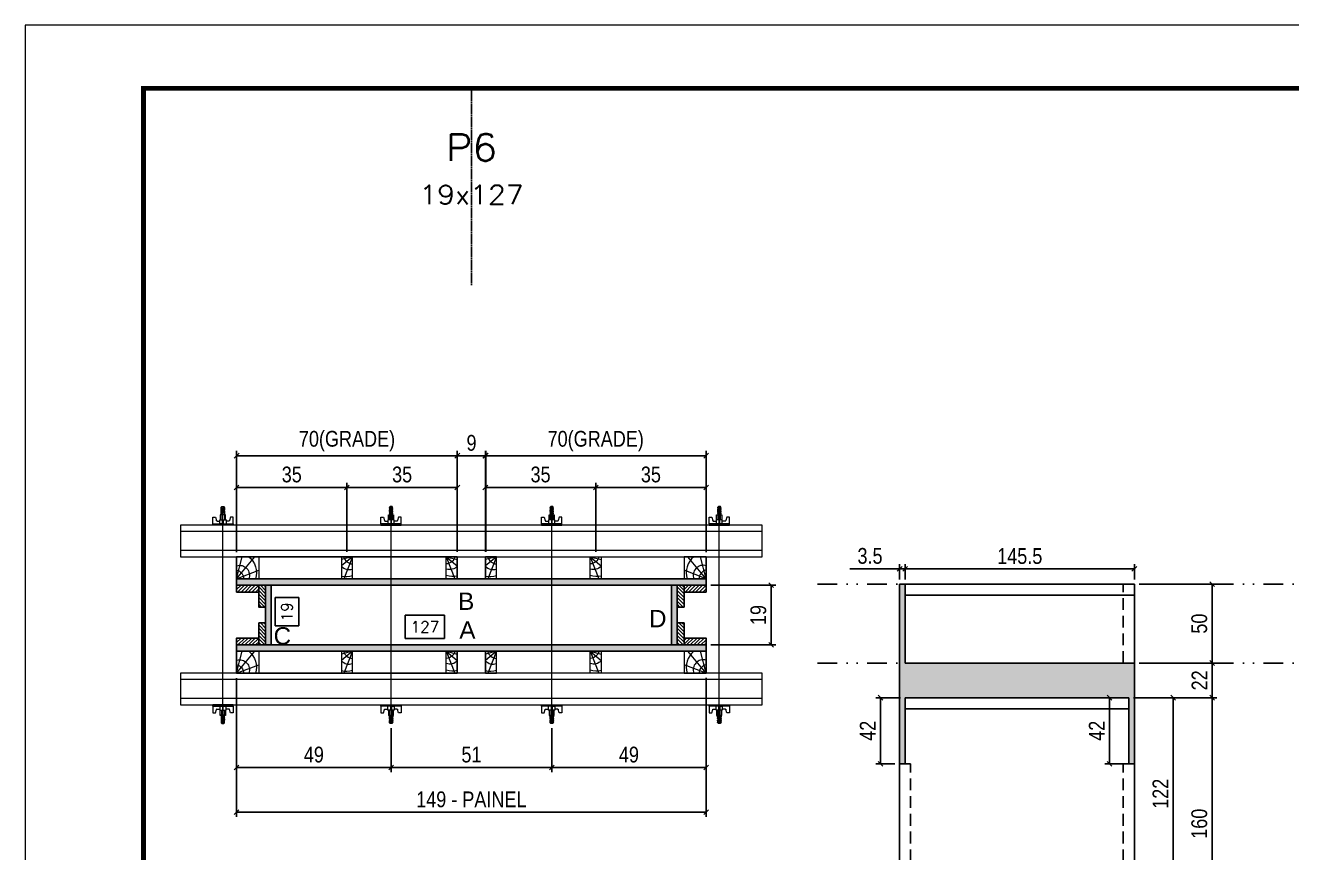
# Model space of a CAD drawing. Extents: x 14400 to 27878, y -21631 to 6985.
# Drawn here: x 17597 to 18401, y 4163 to 4688 of the extents above; entities that cross this region are included whole.
import ezdxf
from ezdxf.enums import TextEntityAlignment as Align

# ---------------------------------------------------------------- set-up
doc = ezdxf.new("R2010")
doc.units = 0
for name, pattern in [('DASHED', [0.75, 0.5, -0.25]), ('DIVIDE2', [0.625, 0.25, -0.125, 0, -0.125, 0, -0.125]), ('HIDDEN', [0.375, 0.25, -0.125])]:
    doc.linetypes.add(name, pattern=pattern)
for name, color, linetype in [('CHAPA', 1, 'Continuous'), ('COTA', 241, 'Continuous'), ('MEIO_PONT', 93, 'Continuous'), ('Nível', 160, 'Continuous'), ('Painéis', 200, 'Continuous'), ('SARR_2.2x7', 40, 'Continuous'), ('SARRAFO', 251, 'Continuous'), ('Sarrafo de Pressão', 42, 'HIDDEN'), ('Texto de Titulo', 7, 'Continuous'), ('Texto Qtd Sarr', 242, 'Continuous'), ('TEXTO_GERAL', 7, 'Continuous')]:
    doc.layers.add(name, color=color, linetype=linetype)
for name, color, linetype, lineweight in [('Folhas', 255, 'Continuous', 9), ('Hachura', 251, 'Continuous', 9), ('Madeira', 126, 'Continuous', 18), ('Perfil Metálico', 224, 'Continuous', 18), ('SARRAFO DE PRESSAO', 251, 'DASHED', 9), ('Texto Seção', 7, 'Continuous', 15)]:
    doc.layers.add(name, color=color, linetype=linetype, lineweight=lineweight)
doc.styles.add('ARIAL', font='arial.ttf')
doc.styles.add('COTA TECNICA', font='techl___.ttf', dxfattribs={"height": 10})
doc.styles.add('COTA TECNICA 2X', font='techl___.ttf', dxfattribs={"height": 10})
doc.styles.add('ROMANS', font='romans.shx')
doc.dimstyles.new('PAINEL', dxfattribs={"dimtxt": 10, "dimasz": 3, "dimexe": 3, "dimexo": 3, "dimgap": 3, "dimtad": 1, "dimdec": 1, "dimzin": 12, "dimdsep": 46, "dimtxsty": 'COTA TECNICA', "dimblk1": 'OBLIQUE', "dimblk2": 'OBLIQUE', "dimsah": 1, "dimcen": 0.9, "dimclrd": 4, "dimclre": 4, "dimclrt": 240, "dimadec": 1, "dimazin": 3, "dimtfac": 1, "dimtdec": 1, "dimtmove": 0, "dimatfit": 3, "dimfxl": 1, "dimtolj": 1, "dimtzin": 12, "dimarcsym": 0})
doc.dimstyles.new('SECAO PILAR', dxfattribs={"dimtxt": 10, "dimasz": 3, "dimexe": 3, "dimexo": 3, "dimgap": 3, "dimtad": 1, "dimdec": 1, "dimlfac": 0.5, "dimzin": 12, "dimdsep": 46, "dimtxsty": 'COTA TECNICA 2X', "dimblk1": 'OBLIQUE', "dimblk2": 'OBLIQUE', "dimsah": 1, "dimcen": 0.9, "dimclrd": 256, "dimclre": 256, "dimclrt": 256, "dimadec": 1, "dimazin": 3, "dimtfac": 1, "dimtdec": 1, "dimtmove": 0, "dimatfit": 3, "dimfxl": 1, "dimtolj": 1, "dimtzin": 12, "dimarcsym": 0})
doc.dimstyles.new('SECÇÃO 2', dxfattribs={"dimtxt": 7, "dimasz": 6, "dimexe": 0.18, "dimexo": 2, "dimgap": -4, "dimtad": 3, "dimdec": 1, "dimlfac": 0.5, "dimzin": 12, "dimdsep": 46, "dimtxsty": 'ROMANS', "dimblk": 'ARCHTICK', "dimcen": 0.09, "dimse1": 1, "dimse2": 1, "dimsd1": 1, "dimsd2": 1, "dimclrd": 180, "dimclre": 5, "dimclrt": 1, "dimadec": 0, "dimazin": 3, "dimtfac": 1, "dimtdec": 1, "dimtofl": 0, "dimtmove": 0, "dimatfit": 3, "dimldrblk": 'ARCHTICK', "dimfxl": 1, "dimtolj": 1, "dimtzin": 0, "dimarcsym": 0})
pattern_1 = [(225, (8607.1627, -18597.0831), (1.12253202, -1.12253202), [])]

# ---------------------------------------------------------------- blocks, each defined once
blk = doc.blocks.new('9999999999')
at = {"layer": 'Folhas'}
blk.add_lwpolyline([(98138.98, 34190.21), (99623.98, 34190.21), (99623.98, 35240.21), (98138.98, 35240.21)], close=True, dxfattribs=at)
at = {"layer": 'Folhas', "color": 30, "const_width": 3}
blk.add_lwpolyline([(98213.98, 34230.21), (99583.98, 34230.21), (99583.98, 35200.21), (98213.98, 35200.21)], close=True, dxfattribs=at)
blk = doc.blocks.new('*D1011')
at = {"layer": 'COTA', "color": 180, "lineweight": -2, "transparency": 16777216}
for p, q in [((17770.53, 4324.4), (17755.53, 4324.4)), ((17755.53, 4324.4), (17755.53, 4306.4)), ((17770.53, 4306.4), (17770.53, 4324.4)), ((17755.53, 4306.4), (17770.53, 4306.4))]:
    blk.add_line(p, q, dxfattribs=at)
at = {"layer": 'Defpoints', "color": 0, "transparency": 16777216}
for p in [(17770.43, 4332.33), (17770.43, 4294.33), (17774.53, 4294.33)]:
    blk.add_point(p, dxfattribs=at)
at = {"layer": 'COTA', "color": 1, "transparency": 16777216, "insert": (17763.03, 4315.4), "char_height": 7, "attachment_point": 5, "rotation": 90, "style": 'ROMANS'}
blk.add_mtext('\\A1;19', dxfattribs=at)
blk = doc.blocks.new('_ArchTick')
at = {"color": 0, "linetype": 'ByBlock', "const_width": 0.15}
blk.add_lwpolyline([(-0.5, -0.5), (0.5, 0.5)], dxfattribs=at)
blk = doc.blocks.new('*D1012')
at = {"layer": 'COTA', "color": 180, "lineweight": -2, "transparency": 16777216}
for p, q in [((17863.17, 4313.33), (17838.17, 4313.33)), ((17838.17, 4313.33), (17838.17, 4298.33)), ((17863.17, 4298.33), (17863.17, 4313.33)), ((17838.17, 4298.33), (17863.17, 4298.33))]:
    blk.add_line(p, q, dxfattribs=at)
at = {"layer": 'Defpoints', "color": 0, "transparency": 16777216}
for p in [(17753.11, 4294.33), (18007.11, 4294.33), (18007.11, 4294.33)]:
    blk.add_point(p, dxfattribs=at)
at = {"layer": 'COTA', "color": 1, "transparency": 16777216, "insert": (17850.67, 4305.83), "char_height": 7, "attachment_point": 5, "style": 'ROMANS'}
blk.add_mtext('\\A1;127', dxfattribs=at)
blk = doc.blocks.new('_Oblique')
at = {"color": 0, "linetype": 'ByBlock', "lineweight": -2}
blk.add_line((-0.5, -0.5), (0.5, 0.5), dxfattribs=at)
blk = doc.blocks.new('*D1013')
at = {"layer": 'COTA', "lineweight": -2, "transparency": 16777216}
for p, q in [((17731.11, 4273.33), (17731.11, 4185.16)), ((18029.11, 4273.37), (18029.11, 4185.16)), ((17731.11, 4188.16), (18029.11, 4188.16))]:
    blk.add_line(p, q, dxfattribs=at)
at = {"layer": 'Defpoints', "color": 0, "transparency": 16777216}
for p in [(17731.11, 4276.33), (18029.11, 4276.37), (18029.11, 4188.16)]:
    blk.add_point(p, dxfattribs=at)
at = {"layer": 'COTA', "lineweight": -2, "transparency": 16777216, "xscale": 3, "yscale": 3, "zscale": 3, "rotation": 180}
blk.add_blockref('_Oblique', (17731.11, 4188.16), dxfattribs=at)
at = {"layer": 'COTA', "lineweight": -2, "transparency": 16777216, "xscale": 3, "yscale": 3, "zscale": 3}
blk.add_blockref('_Oblique', (18029.11, 4188.16), dxfattribs=at)
at = {"layer": 'COTA', "transparency": 16777216, "insert": (17880.11, 4196.27), "char_height": 10, "attachment_point": 5, "style": 'COTA TECNICA 2X'}
blk.add_mtext('\\A1;149 - PAINEL', dxfattribs=at)
blk = doc.blocks.new('*D1014')
at = {"layer": 'COTA', "lineweight": -2, "transparency": 16777216}
for p, q in [((17731.11, 4273.33), (17731.11, 4213.59)), ((17829.18, 4241.55), (17829.18, 4213.59)), ((17731.11, 4216.59), (17829.18, 4216.59))]:
    blk.add_line(p, q, dxfattribs=at)
at = {"layer": 'Defpoints', "color": 0, "transparency": 16777216}
for p in [(17731.11, 4276.33), (17829.18, 4244.55), (17829.18, 4216.59)]:
    blk.add_point(p, dxfattribs=at)
at = {"layer": 'COTA', "lineweight": -2, "transparency": 16777216, "xscale": 3, "yscale": 3, "zscale": 3, "rotation": 180}
blk.add_blockref('_Oblique', (17731.11, 4216.59), dxfattribs=at)
at = {"layer": 'COTA', "lineweight": -2, "transparency": 16777216, "xscale": 3, "yscale": 3, "zscale": 3}
blk.add_blockref('_Oblique', (17829.18, 4216.59), dxfattribs=at)
at = {"layer": 'COTA', "transparency": 16777216, "insert": (17780.15, 4224.69), "char_height": 10, "attachment_point": 5, "style": 'COTA TECNICA 2X'}
blk.add_mtext('\\A1;49', dxfattribs=at)
blk = doc.blocks.new('*D1015')
at = {"layer": 'COTA', "lineweight": -2, "transparency": 16777216}
for p, q in [((18029.11, 4273.33), (18029.11, 4213.59)), ((17931.18, 4241.55), (17931.18, 4213.59)), ((17931.18, 4216.59), (18029.11, 4216.59))]:
    blk.add_line(p, q, dxfattribs=at)
at = {"layer": 'Defpoints', "color": 0, "transparency": 16777216}
for p in [(18029.11, 4276.33), (17931.18, 4244.55), (18029.11, 4216.59)]:
    blk.add_point(p, dxfattribs=at)
at = {"layer": 'COTA', "lineweight": -2, "transparency": 16777216, "xscale": 3, "yscale": 3, "zscale": 3, "rotation": 180}
blk.add_blockref('_Oblique', (17931.18, 4216.59), dxfattribs=at)
at = {"layer": 'COTA', "lineweight": -2, "transparency": 16777216, "xscale": 3, "yscale": 3, "zscale": 3}
blk.add_blockref('_Oblique', (18029.11, 4216.59), dxfattribs=at)
at = {"layer": 'COTA', "transparency": 16777216, "insert": (17980.15, 4224.69), "char_height": 10, "attachment_point": 5, "style": 'COTA TECNICA 2X'}
blk.add_mtext('\\A1;49', dxfattribs=at)
blk = doc.blocks.new('C')
at = {"layer": 'Hachura', "color": 0}
for p, q in [((0, 3.22), (0, -3.22)), ((0.45, 3.22), (0, 3.22)), ((0.46, 3.16), (0, 3.16)), ((0.46, 3.05), (0, 3.05)), ((0.46, 2.88), (0, 2.88)), ((0, 2.75), (0, -1.16)), ((0.46, 2.65), (0, 2.65)), ((0.46, 2.23), (0, 2.23)), ((0.46, 1.51), (0, 1.51)), ((0.39, 0.49), (0.17, 0.49)), ((0.45, -3.23), (0.45, 3.22)), ((0.45, 3.22), (2.58, 3.22)), ((1.74, 0.97), (0.45, 0.97)), ((1.45, 0.1), (0.45, 0.1)), ((1.35, 1.94), (1.35, 0.96)), ((2.58, 2.39), (1.47, 2.09)), ((1.74, -0.97), (1.74, 0.97)), ((1.74, 0.97), (1.74, 0.84)), ((1.74, 0.97), (1.74, 0.84)), ((1.74, 0.84), (3.35, 0.84)), ((3.35, 0.45), (1.74, 0.45)), ((2.58, 3.22), (2.58, 2.39)), ((3.32, 0.84), (3.32, -0.84)), ((3.35, 0.84), (3.35, -0.84)), ((3.68, 0.45), (3.35, 0.45)), ((3.84, -0.52), (3.35, 0.45)), ((3.35, 0.06), (3.67, -0.57)), ((3.68, 0.45), (4.16, -0.52)), ((3.72, 0.5), (4.25, -0.57)), ((4.37, -0.55), (3.83, 0.53)), ((4.15, 0.45), (3.93, 0.45)), ((4.42, -0.52), (3.93, 0.45)), ((4.15, 0.45), (4.26, 0.45)), ((4.26, 0.45), (4.74, -0.52)), ((4.3, 0.5), (4.83, -0.57)), ((4.95, -0.55), (4.41, 0.53)), ((4.51, 0.45), (4.84, 0.45)), ((5, -0.52), (4.51, 0.45)), ((4.84, 0.45), (5.32, -0.52)), ((4.88, 0.5), (5.41, -0.57)), ((5.53, -0.55), (4.99, 0.53)), ((5.58, -0.52), (5.09, 0.45)), ((5.42, 0.45), (5.09, 0.45)), ((5.58, -0.52), (5.09, 0.45)), ((5.42, 0.45), (5.74, -0.19)), ((5.46, 0.5), (5.74, -0.07)), ((5.74, 0.19), (5.57, 0.53)), ((5.74, 0.32), (5.68, 0.45)), ((5.68, 0.45), (5.74, 0.45)), ((5.74, 0.45), (5.9, 0.29)), ((5.74, 0.45), (5.74, -0.52)), ((5.9, -0.36), (5.9, 0.29)), ((0.45, 0), (0, 0)), ((0.46, -1.52), (0, -1.52)), ((0.46, -2.23), (0, -2.23)), ((0.46, -2.65), (0, -2.65)), ((0.46, -2.88), (0, -2.88)), ((0.46, -3.05), (0, -3.05)), ((0.46, -3.16), (0, -3.16)), ((0, -3.22), (2.57, -3.22)), ((0.08, -0.48), (0.29, -0.48)), ((0.29, -0.48), (0.4, -0.48)), ((0.45, 0), (0.45, -0.97)), ((0.45, -0.16), (1.45, -0.16)), ((0.45, -0.65), (0.45, -0.32)), ((0.45, -3.23), (0.45, -0.65)), ((0.45, -0.97), (1.74, -0.97)), ((1.35, -1.94), (1.35, -0.97)), ((2.58, -2.39), (1.47, -2.1)), ((3.35, -0.32), (1.74, -0.32)), ((3.35, -0.84), (1.74, -0.84)), ((2.58, -3.23), (2.58, -2.39)), ((3.35, -0.07), (3.58, -0.52)), ((3.35, -0.52), (3.58, -0.52)), ((3.84, -0.52), (4.16, -0.52)), ((4.42, -0.52), (4.74, -0.52)), ((4.63, -0.52), (4.74, -0.52)), ((5, -0.52), (5.32, -0.52)), ((5.58, -0.52), (5.74, -0.52)), ((5.74, -0.52), (5.9, -0.36)), ((5.74, -0.52), (5.74, -0.52))]:
    blk.add_line(p, q, dxfattribs=at)
for centre, radius, start, end in [((1.52, 1.94), 0.161, 104.7436, 180), ((1.44, -0.03), 0.129, 272.695, 87.305), ((3.81, 0.39), 0.143, 25.5688, 154.4312), ((4.39, 0.39), 0.143, 25.5688, 154.4312), ((4.97, 0.39), 0.143, 25.5688, 154.4312), ((5.55, 0.39), 0.143, 25.5688, 154.4312), ((0.17, -0.37), 0.174, 221.744, 317.8592), ((1.52, -1.94), 0.161, 180, 255.2564), ((3.71, -0.4), 0.174, 222.1408, 318.256), ((4.29, -0.4), 0.174, 222.1408, 318.256), ((4.87, -0.4), 0.174, 222.1408, 318.256), ((5.45, -0.4), 0.174, 222.1408, 318.256), ((5.61, -0.4), 0.174, 317.8592, 318.256)]:
    blk.add_arc(centre, radius, start, end, dxfattribs=at)
blk = doc.blocks.new('*D1016')
at = {"layer": 'COTA', "lineweight": -2, "transparency": 16777216}
for p, q in [((17829.18, 4241.55), (17829.18, 4213.59)), ((17931.18, 4241.55), (17931.18, 4213.59)), ((17829.18, 4216.59), (17931.18, 4216.59))]:
    blk.add_line(p, q, dxfattribs=at)
at = {"layer": 'Defpoints', "color": 0, "transparency": 16777216}
for p in [(17829.18, 4244.55), (17931.18, 4244.55), (17931.18, 4216.59)]:
    blk.add_point(p, dxfattribs=at)
at = {"layer": 'COTA', "lineweight": -2, "transparency": 16777216, "xscale": 3, "yscale": 3, "zscale": 3, "rotation": 180}
blk.add_blockref('_Oblique', (17829.18, 4216.59), dxfattribs=at)
at = {"layer": 'COTA', "lineweight": -2, "transparency": 16777216, "xscale": 3, "yscale": 3, "zscale": 3}
blk.add_blockref('_Oblique', (17931.18, 4216.59), dxfattribs=at)
at = {"layer": 'COTA', "transparency": 16777216, "insert": (17880.18, 4224.7), "char_height": 10, "attachment_point": 5, "style": 'COTA TECNICA 2X'}
blk.add_mtext('\\A1;51', dxfattribs=at)
blk = doc.blocks.new('*D1017')
at = {"layer": 'COTA', "lineweight": -2, "transparency": 16777216}
for p, q in [((17889.01, 4353.33), (17889.01, 4397.25)), ((17889.01, 4394.25), (17959.11, 4394.25)), ((17959.11, 4353.33), (17959.11, 4397.25))]:
    blk.add_line(p, q, dxfattribs=at)
at = {"layer": 'Defpoints', "color": 0, "transparency": 16777216}
for p in [(17959.11, 4394.25), (17889.01, 4350.33), (17959.11, 4350.33)]:
    blk.add_point(p, dxfattribs=at)
at = {"layer": 'COTA', "lineweight": -2, "transparency": 16777216, "xscale": 3, "yscale": 3, "zscale": 3, "rotation": 180}
blk.add_blockref('_Oblique', (17889.01, 4394.25), dxfattribs=at)
at = {"layer": 'COTA', "lineweight": -2, "transparency": 16777216, "xscale": 3, "yscale": 3, "zscale": 3}
blk.add_blockref('_Oblique', (17959.11, 4394.25), dxfattribs=at)
at = {"layer": 'COTA', "transparency": 16777216, "insert": (17924.06, 4402.47), "char_height": 10, "attachment_point": 5, "style": 'COTA TECNICA 2X'}
blk.add_mtext('\\A1;35', dxfattribs=at)
blk = doc.blocks.new('*D1018')
at = {"layer": 'COTA', "lineweight": -2, "transparency": 16777216}
for p, q in [((17959.11, 4353.33), (17959.11, 4397.25)), ((17959.11, 4394.25), (18029.11, 4394.25)), ((18029.11, 4353.32), (18029.11, 4397.25))]:
    blk.add_line(p, q, dxfattribs=at)
at = {"layer": 'Defpoints', "color": 0, "transparency": 16777216}
for p in [(18029.11, 4394.25), (17959.11, 4350.33), (18029.11, 4350.32)]:
    blk.add_point(p, dxfattribs=at)
at = {"layer": 'COTA', "lineweight": -2, "transparency": 16777216, "xscale": 3, "yscale": 3, "zscale": 3, "rotation": 180}
blk.add_blockref('_Oblique', (17959.11, 4394.25), dxfattribs=at)
at = {"layer": 'COTA', "lineweight": -2, "transparency": 16777216, "xscale": 3, "yscale": 3, "zscale": 3}
blk.add_blockref('_Oblique', (18029.11, 4394.25), dxfattribs=at)
at = {"layer": 'COTA', "transparency": 16777216, "insert": (17994.11, 4402.47), "char_height": 10, "attachment_point": 5, "style": 'COTA TECNICA 2X'}
blk.add_mtext('\\A1;35', dxfattribs=at)
blk = doc.blocks.new('*D1019')
at = {"layer": 'COTA', "lineweight": -2, "transparency": 16777216}
for p, q in [((17889.01, 4353.33), (17889.01, 4417.45)), ((18029.11, 4414.45), (17889.01, 4414.45)), ((18029.11, 4353.32), (18029.11, 4417.45))]:
    blk.add_line(p, q, dxfattribs=at)
at = {"layer": 'Defpoints', "color": 0, "transparency": 16777216}
for p in [(17889.01, 4414.45), (17889.01, 4350.33), (18029.11, 4350.32)]:
    blk.add_point(p, dxfattribs=at)
at = {"layer": 'COTA', "lineweight": -2, "transparency": 16777216, "xscale": 3, "yscale": 3, "zscale": 3, "rotation": 180}
blk.add_blockref('_Oblique', (17889.01, 4414.45), dxfattribs=at)
at = {"layer": 'COTA', "lineweight": -2, "transparency": 16777216, "xscale": 3, "yscale": 3, "zscale": 3}
blk.add_blockref('_Oblique', (18029.11, 4414.45), dxfattribs=at)
at = {"layer": 'COTA', "transparency": 16777216, "insert": (17959.06, 4423.67), "char_height": 10, "attachment_point": 5, "style": 'COTA TECNICA 2X'}
blk.add_mtext('\\A1;70(GRADE)', dxfattribs=at)
blk = doc.blocks.new('*D1020')
at = {"layer": 'COTA', "lineweight": -2, "transparency": 16777216}
for p, q in [((18032.12, 4332.33), (18073.42, 4332.33)), ((18070.42, 4294.33), (18070.42, 4332.33)), ((18032.11, 4294.33), (18073.42, 4294.33))]:
    blk.add_line(p, q, dxfattribs=at)
at = {"layer": 'Defpoints', "color": 0, "transparency": 16777216}
for p in [(18029.12, 4332.33), (18070.42, 4332.33), (18029.11, 4294.33)]:
    blk.add_point(p, dxfattribs=at)
at = {"layer": 'COTA', "lineweight": -2, "transparency": 16777216, "xscale": 3, "yscale": 3, "zscale": 3}
for p, rotation in [((18070.42, 4332.33), 90), ((18070.42, 4294.33), 270)]:
    blk.add_blockref('_Oblique', p, dxfattribs=dict(at, rotation=rotation))
at = {"layer": 'COTA', "transparency": 16777216, "insert": (18062.33, 4313.33), "char_height": 10, "attachment_point": 5, "rotation": 90, "style": 'COTA TECNICA 2X'}
blk.add_mtext('\\A1;19', dxfattribs=at)
blk = doc.blocks.new('PONTALETE')
at = {"layer": 'Madeira'}
for q in [(2.71, 7), (7, 5.76), (7, 1.74)]:
    blk.add_line((0, 0), q, dxfattribs=at)
blk.add_lwpolyline([(0, 0), (7, 0), (7, 7), (0, 7)], close=True, dxfattribs=at)
for centre, radius, start, end in [((2.04, 0.06), 6.23, 37.2818, 109.0913), ((1.09, 0.9), 3.19, 343.603, 109.9847), ((-0.21, -0.78), 3.09, 14.6322, 86.0383)]:
    blk.add_arc(centre, radius, start, end, dxfattribs=at)
blk = doc.blocks.new('MEIO PONTALETE')
at = {"layer": 'Madeira'}
for q in [(2.71, 7), (3.5, 2.88), (3.5, 0.87)]:
    blk.add_line((0, 0), q, dxfattribs=at)
blk.add_lwpolyline([(0, 0), (3.5, 0), (3.5, 7), (0, 7)], close=True, dxfattribs=at)
for centre, radius, start, end in [((2.04, 0.06), 6.23, 76.4499, 109.0913), ((1.09, 0.9), 3.19, 40.9063, 109.9847), ((-0.21, -0.78), 3.09, 14.6322, 86.0383)]:
    blk.add_arc(centre, radius, start, end, dxfattribs=at)
blk = doc.blocks.new('titulo1')
at = {"layer": 'Defpoints', "color": 252, "linetype": 'HIDDEN', "ltscale": 2}
blk.add_line((0, 0), (0, 125), dxfattribs=at)
at = {"layer": 'Defpoints', "style": 'ROMANS', "oblique": 15}
blk.add_attdef('FOLHA', text='', height=10, dxfattribs=at).set_placement((0, 15.58), align=Align.MIDDLE_CENTER)
at = {"layer": 'Texto Qtd Sarr', "color": 3, "style": 'ROMANS', "oblique": 15}
for tag, height, p in [('TITULO', 17, (0, 71.45)), ('SEÇÃO', 12, (0, 41.55))]:
    blk.add_attdef(tag, text='', height=height, dxfattribs=at).set_placement(p, align=Align.MIDDLE_CENTER)
blk = doc.blocks.new('*D1021')
at = {"layer": 'COTA', "lineweight": -2, "transparency": 16777216}
for p, q in [((17801.11, 4353.33), (17801.11, 4397.25)), ((17871.21, 4394.25), (17801.11, 4394.25)), ((17871.21, 4353.33), (17871.21, 4397.25))]:
    blk.add_line(p, q, dxfattribs=at)
at = {"layer": 'Defpoints', "color": 0, "transparency": 16777216}
for p in [(17801.11, 4394.25), (17801.11, 4350.33), (17871.21, 4350.33)]:
    blk.add_point(p, dxfattribs=at)
at = {"layer": 'COTA', "lineweight": -2, "transparency": 16777216, "xscale": 3, "yscale": 3, "zscale": 3, "rotation": 180}
blk.add_blockref('_Oblique', (17801.11, 4394.25), dxfattribs=at)
at = {"layer": 'COTA', "lineweight": -2, "transparency": 16777216, "xscale": 3, "yscale": 3, "zscale": 3}
blk.add_blockref('_Oblique', (17871.21, 4394.25), dxfattribs=at)
at = {"layer": 'COTA', "transparency": 16777216, "insert": (17836.16, 4402.47), "char_height": 10, "attachment_point": 5, "style": 'COTA TECNICA 2X'}
blk.add_mtext('\\A1;35', dxfattribs=at)
blk = doc.blocks.new('*D1022')
at = {"layer": 'COTA', "lineweight": -2, "transparency": 16777216}
for p, q in [((17731.11, 4353.32), (17731.11, 4397.25)), ((17801.11, 4394.25), (17731.11, 4394.25)), ((17801.11, 4353.33), (17801.11, 4397.25))]:
    blk.add_line(p, q, dxfattribs=at)
at = {"layer": 'Defpoints', "color": 0, "transparency": 16777216}
for p in [(17731.11, 4394.25), (17731.11, 4350.32), (17801.11, 4350.33)]:
    blk.add_point(p, dxfattribs=at)
at = {"layer": 'COTA', "lineweight": -2, "transparency": 16777216, "xscale": 3, "yscale": 3, "zscale": 3, "rotation": 180}
blk.add_blockref('_Oblique', (17731.11, 4394.25), dxfattribs=at)
at = {"layer": 'COTA', "lineweight": -2, "transparency": 16777216, "xscale": 3, "yscale": 3, "zscale": 3}
blk.add_blockref('_Oblique', (17801.11, 4394.25), dxfattribs=at)
at = {"layer": 'COTA', "transparency": 16777216, "insert": (17766.11, 4402.47), "char_height": 10, "attachment_point": 5, "style": 'COTA TECNICA 2X'}
blk.add_mtext('\\A1;35', dxfattribs=at)
blk = doc.blocks.new('*D1023')
at = {"layer": 'COTA', "lineweight": -2, "transparency": 16777216}
for p, q in [((17731.12, 4353.32), (17731.12, 4417.45)), ((17731.12, 4414.45), (17871.21, 4414.45)), ((17871.21, 4353.33), (17871.21, 4417.45))]:
    blk.add_line(p, q, dxfattribs=at)
at = {"layer": 'Defpoints', "color": 0, "transparency": 16777216}
for p in [(17871.21, 4414.45), (17731.12, 4350.32), (17871.21, 4350.33)]:
    blk.add_point(p, dxfattribs=at)
at = {"layer": 'COTA', "lineweight": -2, "transparency": 16777216, "xscale": 3, "yscale": 3, "zscale": 3, "rotation": 180}
blk.add_blockref('_Oblique', (17731.12, 4414.45), dxfattribs=at)
at = {"layer": 'COTA', "lineweight": -2, "transparency": 16777216, "xscale": 3, "yscale": 3, "zscale": 3}
blk.add_blockref('_Oblique', (17871.21, 4414.45), dxfattribs=at)
at = {"layer": 'COTA', "transparency": 16777216, "insert": (17801.17, 4423.67), "char_height": 10, "attachment_point": 5, "style": 'COTA TECNICA 2X'}
blk.add_mtext('\\A1;70(GRADE)', dxfattribs=at)
blk = doc.blocks.new('*D1039')
at = {"layer": 'COTA', "lineweight": -2, "transparency": 16777216}
for p, q in [((17871.21, 4353.33), (17871.21, 4417.45)), ((17871.21, 4414.45), (17889.21, 4414.45)), ((17889.21, 4353.33), (17889.21, 4417.45))]:
    blk.add_line(p, q, dxfattribs=at)
at = {"layer": 'Defpoints', "color": 0, "transparency": 16777216}
for p in [(17889.21, 4414.45), (17871.21, 4350.33), (17889.21, 4350.33)]:
    blk.add_point(p, dxfattribs=at)
at = {"layer": 'COTA', "lineweight": -2, "transparency": 16777216, "xscale": 3, "yscale": 3, "zscale": 3, "rotation": 180}
blk.add_blockref('_Oblique', (17871.21, 4414.45), dxfattribs=at)
at = {"layer": 'COTA', "lineweight": -2, "transparency": 16777216, "xscale": 3, "yscale": 3, "zscale": 3}
blk.add_blockref('_Oblique', (17889.21, 4414.45), dxfattribs=at)
at = {"layer": 'COTA', "transparency": 16777216, "insert": (17880.21, 4422.53), "char_height": 10, "attachment_point": 5, "style": 'COTA TECNICA 2X'}
blk.add_mtext('\\A1;9', dxfattribs=at)
blk = doc.blocks.new('*D1042')
at = {"layer": 'COTA', "color": 4, "lineweight": -2, "transparency": 16777216}
for p, q in [((18300.51, 4260.86), (18353.37, 4260.86)), ((18350.37, 4100.86), (18350.37, 4260.86)), ((18304.01, 4100.86), (18353.37, 4100.86))]:
    blk.add_line(p, q, dxfattribs=at)
at = {"layer": 'Defpoints', "color": 0, "transparency": 16777216}
for p in [(18297.51, 4260.86), (18350.37, 4260.86), (18301.01, 4100.86)]:
    blk.add_point(p, dxfattribs=at)
at = {"layer": 'COTA', "color": 4, "lineweight": -2, "transparency": 16777216, "xscale": 3, "yscale": 3, "zscale": 3}
for p, rotation in [((18350.37, 4260.86), 90), ((18350.37, 4100.86), 270)]:
    blk.add_blockref('_Oblique', p, dxfattribs=dict(at, rotation=rotation))
at = {"layer": 'COTA', "color": 240, "transparency": 16777216, "insert": (18342.27, 4180.86), "char_height": 10, "attachment_point": 5, "rotation": 90, "style": 'COTA TECNICA'}
blk.add_mtext('\\A1;160', dxfattribs=at)
blk = doc.blocks.new('*D2810')
at = {"layer": 'COTA', "color": 4, "lineweight": -2, "transparency": 16777216}
for p, q in [((18304.01, 4282.86), (18353.37, 4282.86)), ((18350.37, 4260.86), (18350.37, 4282.86)), ((18300.51, 4260.86), (18353.37, 4260.86))]:
    blk.add_line(p, q, dxfattribs=at)
at = {"layer": 'Defpoints', "color": 0, "transparency": 16777216}
for p in [(18301.01, 4282.86), (18350.37, 4282.86), (18297.51, 4260.86)]:
    blk.add_point(p, dxfattribs=at)
at = {"layer": 'COTA', "color": 4, "lineweight": -2, "transparency": 16777216, "xscale": 3, "yscale": 3, "zscale": 3}
for p, rotation in [((18350.37, 4282.86), 90), ((18350.37, 4260.86), 270)]:
    blk.add_blockref('_Oblique', p, dxfattribs=dict(at, rotation=rotation))
at = {"layer": 'COTA', "color": 240, "transparency": 16777216, "insert": (18342.37, 4271.86), "char_height": 10, "attachment_point": 5, "rotation": 90, "style": 'COTA TECNICA'}
blk.add_mtext('\\A1;22', dxfattribs=at)
blk = doc.blocks.new('*D2811')
at = {"layer": 'COTA', "color": 4, "lineweight": -2, "transparency": 16777216}
for p, q in [((18304.01, 4332.86), (18353.37, 4332.86)), ((18350.37, 4282.86), (18350.37, 4332.86)), ((18304.01, 4282.86), (18353.37, 4282.86))]:
    blk.add_line(p, q, dxfattribs=at)
at = {"layer": 'Defpoints', "color": 0, "transparency": 16777216}
for p in [(18301.01, 4332.86), (18350.37, 4332.86), (18301.01, 4282.86)]:
    blk.add_point(p, dxfattribs=at)
at = {"layer": 'COTA', "color": 4, "lineweight": -2, "transparency": 16777216, "xscale": 3, "yscale": 3, "zscale": 3}
for p, rotation in [((18350.37, 4332.86), 90), ((18350.37, 4282.86), 270)]:
    blk.add_blockref('_Oblique', p, dxfattribs=dict(at, rotation=rotation))
at = {"layer": 'COTA', "color": 240, "transparency": 16777216, "insert": (18342.26, 4307.86), "char_height": 10, "attachment_point": 5, "rotation": 90, "style": 'COTA TECNICA'}
blk.add_mtext('\\A1;50', dxfattribs=at)
blk = doc.blocks.new('*D2812')
at = {"layer": 'COTA', "color": 4, "lineweight": -2, "transparency": 16777216}
for p, q in [((18152.01, 4342.58), (18120.4, 4342.58)), ((18152.01, 4335.86), (18152.01, 4345.58)), ((18155.51, 4342.58), (18152.01, 4342.58)), ((18155.51, 4335.86), (18155.51, 4345.58)), ((18155.51, 4342.58), (18158.51, 4342.58))]:
    blk.add_line(p, q, dxfattribs=at)
at = {"layer": 'Defpoints', "color": 0, "transparency": 16777216}
for p in [(18152.01, 4342.58), (18152.01, 4332.86), (18155.51, 4332.86)]:
    blk.add_point(p, dxfattribs=at)
at = {"layer": 'COTA', "color": 4, "lineweight": -2, "transparency": 16777216, "xscale": 3, "yscale": 3, "zscale": 3}
blk.add_blockref('_Oblique', (18152.01, 4342.58), dxfattribs=at)
at = {"layer": 'COTA', "color": 4, "lineweight": -2, "transparency": 16777216, "xscale": 3, "yscale": 3, "zscale": 3, "rotation": 180}
blk.add_blockref('_Oblique', (18155.51, 4342.58), dxfattribs=at)
at = {"layer": 'COTA', "color": 240, "transparency": 16777216, "insert": (18133.2, 4350.8), "char_height": 10, "attachment_point": 5, "style": 'COTA TECNICA'}
blk.add_mtext('\\A1;3.5', dxfattribs=at)
blk = doc.blocks.new('*D2813')
at = {"layer": 'COTA', "color": 4, "lineweight": -2, "transparency": 16777216}
for p, q in [((18155.51, 4335.86), (18155.51, 4345.58)), ((18155.51, 4342.58), (18301.01, 4342.58)), ((18301.01, 4335.86), (18301.01, 4345.58))]:
    blk.add_line(p, q, dxfattribs=at)
at = {"layer": 'Defpoints', "color": 0, "transparency": 16777216}
for p in [(18301.01, 4342.58), (18155.51, 4332.86), (18301.01, 4332.86)]:
    blk.add_point(p, dxfattribs=at)
at = {"layer": 'COTA', "color": 4, "lineweight": -2, "transparency": 16777216, "xscale": 3, "yscale": 3, "zscale": 3, "rotation": 180}
blk.add_blockref('_Oblique', (18155.51, 4342.58), dxfattribs=at)
at = {"layer": 'COTA', "color": 4, "lineweight": -2, "transparency": 16777216, "xscale": 3, "yscale": 3, "zscale": 3}
blk.add_blockref('_Oblique', (18301.01, 4342.58), dxfattribs=at)
at = {"layer": 'COTA', "color": 240, "transparency": 16777216, "insert": (18228.26, 4350.69), "char_height": 10, "attachment_point": 5, "style": 'COTA TECNICA'}
blk.add_mtext('\\A1;145.5', dxfattribs=at)
blk = doc.blocks.new('*D2814')
at = {"layer": 'COTA', "color": 4, "lineweight": -2, "transparency": 16777216}
for p, q in [((18152.51, 4260.86), (18136.81, 4260.86)), ((18139.81, 4218.86), (18139.81, 4260.86)), ((18149.01, 4218.86), (18136.81, 4218.86))]:
    blk.add_line(p, q, dxfattribs=at)
at = {"layer": 'Defpoints', "color": 0, "transparency": 16777216}
for p in [(18139.81, 4260.86), (18155.51, 4260.86), (18152.01, 4218.86)]:
    blk.add_point(p, dxfattribs=at)
at = {"layer": 'COTA', "color": 4, "lineweight": -2, "transparency": 16777216, "xscale": 3, "yscale": 3, "zscale": 3}
for p, rotation in [((18139.81, 4260.86), 90), ((18139.81, 4218.86), 270)]:
    blk.add_blockref('_Oblique', p, dxfattribs=dict(at, rotation=rotation))
at = {"layer": 'COTA', "color": 240, "transparency": 16777216, "insert": (18131.73, 4239.86), "char_height": 10, "attachment_point": 5, "rotation": 90, "style": 'COTA TECNICA'}
blk.add_mtext('\\A1;42', dxfattribs=at)
blk = doc.blocks.new('*D2815')
at = {"layer": 'COTA', "color": 4, "lineweight": -2, "transparency": 16777216}
for p, q in [((18294.51, 4260.86), (18282.21, 4260.86)), ((18285.21, 4218.86), (18285.21, 4260.86)), ((18294.51, 4218.86), (18282.21, 4218.86))]:
    blk.add_line(p, q, dxfattribs=at)
at = {"layer": 'Defpoints', "color": 0, "transparency": 16777216}
for p in [(18285.21, 4260.86), (18297.51, 4260.86), (18297.51, 4218.86)]:
    blk.add_point(p, dxfattribs=at)
at = {"layer": 'COTA', "color": 4, "lineweight": -2, "transparency": 16777216, "xscale": 3, "yscale": 3, "zscale": 3}
for p, rotation in [((18285.21, 4260.86), 90), ((18285.21, 4218.86), 270)]:
    blk.add_blockref('_Oblique', p, dxfattribs=dict(at, rotation=rotation))
at = {"layer": 'COTA', "color": 240, "transparency": 16777216, "insert": (18277.14, 4239.86), "char_height": 10, "attachment_point": 5, "rotation": 90, "style": 'COTA TECNICA'}
blk.add_mtext('\\A1;42', dxfattribs=at)
blk = doc.blocks.new('*D2817')
at = {"layer": 'COTA', "color": 4, "lineweight": -2, "transparency": 16777216}
for p, q in [((18300.51, 4260.86), (18328.63, 4260.86)), ((18325.63, 4138.86), (18325.63, 4260.86)), ((18304.01, 4138.86), (18328.63, 4138.86))]:
    blk.add_line(p, q, dxfattribs=at)
at = {"layer": 'Defpoints', "color": 0, "transparency": 16777216}
for p in [(18297.51, 4260.86), (18325.63, 4260.86), (18301.01, 4138.86)]:
    blk.add_point(p, dxfattribs=at)
at = {"layer": 'COTA', "color": 4, "lineweight": -2, "transparency": 16777216, "xscale": 3, "yscale": 3, "zscale": 3}
for p, rotation in [((18325.63, 4260.86), 90), ((18325.63, 4138.86), 270)]:
    blk.add_blockref('_Oblique', p, dxfattribs=dict(at, rotation=rotation))
at = {"layer": 'COTA', "color": 240, "transparency": 16777216, "insert": (18317.57, 4199.86), "char_height": 10, "attachment_point": 5, "rotation": 90, "style": 'COTA TECNICA'}
blk.add_mtext('\\A1;122', dxfattribs=at)

msp = doc.modelspace()

# ---------------------------------------------------------------- hatches: boundary and pattern name
at = {"layer": 'COTA'}
h = msp.add_hatch(dxfattribs=at)
h.set_pattern_fill('AR-CONC', color=256, scale=0.03)
h.paths.add_polyline_path([(18301.006, 4282.86), (18155.506, 4282.86), (18152.006, 4282.86), (18152.006, 4218.86), (18155.506, 4218.86), (18155.506, 4260.86), (18297.506, 4260.86), (18297.506, 4218.86), (18301.006, 4218.86)])
h.paths.add_polyline_path([(18155.506, 4332.86), (18152.006, 4332.86), (18152.006, 4282.86), (18155.506, 4282.86)])
at = {"layer": 'Hachura'}
h = msp.add_hatch(color=256, dxfattribs=at)
h.dxf.hatch_style = 1
h.paths.add_polyline_path([(18029.115, 4332.325), (18029.115, 4336.325), (17731.115, 4336.325), (17731.115, 4332.325)])
h = msp.add_hatch(dxfattribs=at)
h.set_pattern_fill('ANSI31', color=256, scale=0.5, angle=180, style=0)
h.set_pattern_definition(pattern_1)
h.paths.add_polyline_path([(17745.115, 4332.325), (17745.115, 4327.925), (17731.115, 4327.925), (17731.115, 4332.325)])
h = msp.add_hatch(dxfattribs=at)
h.set_pattern_fill('ANSI31', color=256, scale=0.5, angle=270, style=0)
h.set_pattern_definition([(315, (40640.9227, -5170.6268), (1.12253202, 1.12253202), [])])
h.paths.add_polyline_path([(17749.515, 4318.325), (17745.115, 4318.325), (17745.115, 4332.325), (17749.515, 4332.325)])
h = msp.add_hatch(color=256, dxfattribs=at)
h.dxf.hatch_style = 1
h.paths.add_polyline_path([(17749.515, 4294.325), (17753.115, 4294.325), (17753.115, 4332.325), (17749.515, 4332.325)])
h = msp.add_hatch(color=256, dxfattribs=at)
h.dxf.hatch_style = 1
h.paths.add_polyline_path([(18007.115, 4294.325), (18010.715, 4294.325), (18010.715, 4332.325), (18007.115, 4332.325)])
h = msp.add_hatch(dxfattribs=at)
h.set_pattern_fill('ANSI31', color=256, scale=0.5, angle=270, style=0)
h.set_pattern_definition([(315, (40906.5227, -5170.6268), (1.12253202, 1.12253202), [])])
h.paths.add_polyline_path([(18015.115, 4318.325), (18010.715, 4318.325), (18010.715, 4332.325), (18015.115, 4332.325)])
h = msp.add_hatch(dxfattribs=at)
h.set_pattern_fill('ANSI31', color=256, scale=0.5, angle=180, style=0)
h.set_pattern_definition([(225, (8891.1627, -18597.0831), (1.12253202, -1.12253202), [])])
h.paths.add_polyline_path([(18029.115, 4332.325), (18029.115, 4327.925), (18015.115, 4327.925), (18015.115, 4332.325)])
h = msp.add_hatch(dxfattribs=at)
h.set_pattern_fill('ANSI31', color=256, scale=0.5, angle=270, style=0)
h.set_pattern_definition([(315, (40640.9227, -5194.6268), (1.12253202, 1.12253202), [])])
h.paths.add_polyline_path([(17749.515, 4294.325), (17745.115, 4294.325), (17745.115, 4308.325), (17749.515, 4308.325)])
h = msp.add_hatch(dxfattribs=at)
h.set_pattern_fill('ANSI31', color=256, scale=0.5, angle=270, style=0)
h.set_pattern_definition([(315, (40906.5227, -5194.6268), (1.12253202, 1.12253202), [])])
h.paths.add_polyline_path([(18015.115, 4294.325), (18010.715, 4294.325), (18010.715, 4308.325), (18015.115, 4308.325)])
h = msp.add_hatch(dxfattribs=at)
h.set_pattern_fill('ANSI31', color=256, scale=0.5, angle=180, style=0)
h.set_pattern_definition(pattern_1)
h.paths.add_polyline_path([(17745.115, 4294.325), (17745.115, 4298.725), (17731.115, 4298.725), (17731.115, 4294.325)])
h = msp.add_hatch(color=256, dxfattribs=at)
h.dxf.hatch_style = 1
h.paths.add_polyline_path([(18029.115, 4294.325), (18029.115, 4290.325), (17731.115, 4290.325), (17731.115, 4294.325)])
h = msp.add_hatch(dxfattribs=at)
h.set_pattern_fill('ANSI31', color=256, scale=0.5, angle=180, style=0)
h.set_pattern_definition([(225, (8526.1627, -18597.0831), (1.12253202, -1.12253202), [])])
h.paths.add_polyline_path([(18015.115, 4294.325), (18015.115, 4298.725), (18029.115, 4298.725), (18029.115, 4294.325)])

# ---------------------------------------------------------------- linework, layer by layer
at = {"layer": 'CHAPA'}
for points in [[(18029.115, 4332.325), (18029.115, 4336.325), (17731.115, 4336.325), (17731.115, 4332.325)], [(17749.515, 4294.325), (17753.115, 4294.325), (17753.115, 4332.325), (17749.515, 4332.325)], [(18007.115, 4294.325), (18010.715, 4294.325), (18010.715, 4332.325), (18007.115, 4332.325)], [(18029.115, 4294.325), (18029.115, 4290.325), (17731.115, 4290.325), (17731.115, 4294.325)]]:
    msp.add_lwpolyline(points, close=True, dxfattribs=at)
at = {"layer": 'COTA'}
for p, q in [((18152.006, 4218.86), (18152.006, 4332.86)), ((18152.006, 4332.86), (18155.506, 4332.86)), ((18301.006, 4218.86), (18301.006, 4282.86))]:
    msp.add_line(p, q, dxfattribs=at)
at = {"layer": 'Hachura'}
for p, q in [((17722.426, 4245.554), (17722.425, 4377.296)), ((17829.115, 4245.554), (17829.115, 4377.296)), ((17931.115, 4245.554), (17931.115, 4377.296)), ((18037.503, 4245.554), (18037.503, 4377.296))]:
    msp.add_line(p, q, dxfattribs=at)
at = {"layer": 'Madeira'}
for points in [[(17871.215, 4336.325), (17871.215, 4350.325), (17731.115, 4350.325), (17731.115, 4336.325)], [(17889.015, 4336.325), (17889.015, 4350.325), (18029.115, 4350.325), (18029.115, 4336.325)], [(17871.215, 4276.325), (17871.215, 4290.325), (17731.115, 4290.325), (17731.115, 4276.325)], [(17889.015, 4276.325), (17889.015, 4290.325), (18029.115, 4290.325), (18029.115, 4276.325)]]:
    msp.add_lwpolyline(points, close=True, dxfattribs=at)
at = {"layer": 'Nível', "color": 4, "linetype": 'DIVIDE2', "ltscale": 50}
for p, q in [((18099.95, 4332.86), (19041.967, 4332.86)), ((18099.95, 4282.86), (19041.967, 4282.86))]:
    msp.add_line(p, q, dxfattribs=at)
at = {"layer": 'Painéis'}
for p, q in [((18301.006, 4332.86), (18155.506, 4332.86)), ((18155.506, 4332.86), (18155.506, 4282.86)), ((18301.006, 4282.86), (18301.006, 4332.86)), ((18155.506, 4282.86), (18301.006, 4282.86)), ((18155.506, 4260.86), (18297.506, 4260.86)), ((18155.506, 4260.86), (18155.506, 4218.86)), ((18297.506, 4218.86), (18297.506, 4260.86)), ((18152.006, 4218.86), (18152.006, 3978.86)), ((18152.006, 4218.86), (18159.006, 4218.86)), ((18294.006, 4218.86), (18301.006, 4218.86)), ((18301.006, 3978.86), (18301.006, 4218.86))]:
    msp.add_line(p, q, dxfattribs=at)
at = {"layer": 'Perfil Metálico'}
for p, q in [((18064.833, 4366.265), (17695.396, 4366.265)), ((18064.833, 4354.265), (17695.396, 4354.265)), ((18064.833, 4272.324), (17695.396, 4272.324)), ((18064.833, 4260.324), (17695.396, 4260.324))]:
    msp.add_line(p, q, dxfattribs=at)
for points in [[(18064.833, 4350.326), (18064.833, 4370.326), (17695.396, 4370.265), (17695.396, 4350.265)], [(17695.396, 4276.324), (17695.396, 4256.324), (18064.833, 4256.385), (18064.833, 4276.385)]]:
    msp.add_lwpolyline(points, close=True, dxfattribs=at)
at = {"layer": 'SARR_2.2x7'}
for p, q in [((18301.006, 4325.86), (18155.506, 4325.86)), ((18155.506, 4253.86), (18297.506, 4253.86))]:
    msp.add_line(p, q, dxfattribs=at)
at = {"layer": 'SARRAFO'}
for points in [[(17745.115, 4332.325), (17731.115, 4332.325), (17731.115, 4327.925), (17745.115, 4327.925)], [(18015.115, 4327.925), (18029.115, 4327.925), (18029.115, 4332.325), (18015.115, 4332.325)], [(17745.115, 4294.325), (17731.115, 4294.325), (17731.115, 4298.725), (17745.115, 4298.725)], [(18015.115, 4294.325), (18029.115, 4294.325), (18029.115, 4298.725), (18015.115, 4298.725)]]:
    msp.add_lwpolyline(points, dxfattribs=at)
for points in [[(17745.115, 4332.325), (17745.115, 4318.325), (17749.515, 4318.325), (17749.515, 4332.325)], [(18010.715, 4332.325), (18010.715, 4318.325), (18015.115, 4318.325), (18015.115, 4332.325)], [(17745.115, 4308.325), (17745.115, 4294.325), (17749.515, 4294.325), (17749.515, 4308.325)], [(18010.715, 4308.325), (18010.715, 4294.325), (18015.115, 4294.325), (18015.115, 4308.325)]]:
    msp.add_lwpolyline(points, close=True, dxfattribs=at)
at = {"layer": 'Sarrafo de Pressão', "ltscale": 30}
for p, q in [((18294.006, 4282.86), (18294.006, 4332.86)), ((18159.006, 4100.86), (18159.006, 4218.86)), ((18294.006, 4100.86), (18294.006, 4218.86))]:
    msp.add_line(p, q, dxfattribs=at)

# ---------------------------------------------------------------- block references
at = {"layer": 'Hachura', "linetype": 'Continuous', "yscale": 2, "zscale": 2}
for p, xscale, rotation in [((17722.435, 4370.296), -2, 270), ((17829.106, 4370.296), 2, 90.00000000000001), ((17931.106, 4370.296), 2, 90.00000000000001), ((18037.494, 4370.296), 2, 90.00000000000001), ((17722.426, 4256.355), 2, 270), ((17829.115, 4256.355), -2, 90), ((17931.115, 4256.355), -2, 90), ((18037.503, 4256.355), -2, 90)]:
    msp.add_blockref('C', p, dxfattribs=dict(at, xscale=xscale, rotation=rotation))
at = {"layer": 'MEIO_PONT'}
for name, p, xscale, yscale, zscale, rotation in [('PONTALETE', (17731.115, 4336.325), -2, 2, 2, 270), ('MEIO PONTALETE', (17804.615, 4350.325), 1.999999997962732, 1.999999997962732, 1.999999997962732, 180), ('MEIO PONTALETE', (17864.215, 4350.325), -1.999999997962732, 1.999999997962732, 1.999999997962732, 180), ('MEIO PONTALETE', (17896.015, 4350.325), 1.999999997962732, 1.999999997962732, 1.999999997962732, 180), ('MEIO PONTALETE', (17955.615, 4350.325), -1.999999997962732, 1.999999997962732, 1.999999997962732, 180), ('PONTALETE', (18029.115, 4336.325), 2, 2, 2, 89.99999999999997), ('PONTALETE', (17731.115, 4276.325), -2, 2, 2, 270), ('MEIO PONTALETE', (17804.615, 4290.325), 1.999999997962732, 1.999999997962732, 1.999999997962732, 180), ('MEIO PONTALETE', (17864.215, 4290.325), -1.999999997962732, 1.999999997962732, 1.999999997962732, 180), ('MEIO PONTALETE', (17896.015, 4290.325), 1.999999997962732, 1.999999997962732, 1.999999997962732, 180), ('MEIO PONTALETE', (17955.615, 4290.325), -1.999999997962732, 1.999999997962732, 1.999999997962732, 180), ('PONTALETE', (18029.115, 4276.325), 2, 2, 2, 89.99999999999997)]:
    msp.add_blockref(name, p, dxfattribs=dict(at, xscale=xscale, yscale=yscale, zscale=zscale, rotation=rotation))
at = {"layer": 'SARRAFO DE PRESSAO', "color": 6, "linetype": 'ByBlock'}
msp.add_blockref('9999999999', (-80542.011, -30552.628), dxfattribs=at)
at = {"layer": 'Texto Seção'}
ref = msp.add_blockref('titulo1', (17880.215, 4522.577), dxfattribs=at)
ref.add_attrib('TITULO', 'P6', dxfattribs={"layer": 'Texto de Titulo', "color": 7, "height": 17, "style": 'ROMANS', "width": 1.1}).set_placement((17880.215, 4610.077), align=Align.MIDDLE_CENTER)
ref.add_attrib('SEÇÃO', '19x127', dxfattribs={"layer": 'Texto de Titulo', "color": 7, "height": 12, "style": 'ROMANS', "width": 1.1}).set_placement((17880.215, 4580.077), align=Align.MIDDLE_CENTER)

# ---------------------------------------------------------------- texts
at = {"layer": 'TEXTO_GERAL', "style": 'ARIAL'}
for s, p in [('B', (17876.877, 4322.075)), ('A', (17877.624, 4303.845)), ('D', (17998.474, 4311.048)), ('C', (17760.132, 4300.091))]:
    msp.add_text(s, height=11, dxfattribs=at).set_placement(p, align=Align.MIDDLE_CENTER)

# ---------------------------------------------------------------- dimensions: what is measured, and where the dimension line sits
at = {"layer": 'COTA'}
dim = msp.add_linear_dim(base=(17871.215, 4414.447), p1=(17731.118, 4350.321), p2=(17871.215, 4350.325), angle=180, text='<>(GRADE)', dimstyle='SECAO PILAR', dxfattribs=at)
dim.commit()
dim.dimension.update_dxf_attribs({"geometry": '*D1023', "text_midpoint": (17801.166, 4423.668)})
for base, p1, p2, text, picture, middle in [((17889.015, 4414.447), (18029.111, 4350.321), (17889.015, 4350.325), '<>(GRADE)', '*D1019', (17959.063, 4423.668)), ((18029.115, 4188.164), (17731.115, 4276.334), (18029.115, 4276.375), '<> - PAINEL', '*D1013', (17880.115, 4196.266))]:
    dim = msp.add_linear_dim(base=base, p1=p1, p2=p2, text=text, dimstyle='SECAO PILAR', dxfattribs=at)
    dim.commit()
    dim.dimension.update_dxf_attribs({"geometry": picture, "text_midpoint": middle})
for base, p1, p2, dimstyle, picture, middle in [((17889.215, 4414.447), (17871.215, 4350.325), (17889.215, 4350.325), 'SECAO PILAR', '*D1039', (17880.215, 4422.535)), ((17959.114501, 4394.252118), (17889.014502, 4350.325068), (17959.114501, 4350.325068), 'SECAO PILAR', '*D1017', (17924.064502, 4402.471416)), ((18029.115, 4394.252), (17959.115, 4350.325), (18029.115, 4350.321), 'SECAO PILAR', '*D1018', (17994.115, 4402.471)), ((18152.006, 4342.584), (18155.506, 4332.86), (18152.006, 4332.86), 'PAINEL', '*D2812', (18133.203, 4350.803)), ((18301.006, 4342.584), (18155.506, 4332.86), (18301.006, 4332.86), 'PAINEL', '*D2813', (18228.256, 4350.694)), ((17829.183, 4216.588), (17731.115, 4276.325), (17829.183, 4244.554), 'SECAO PILAR', '*D1014', (17780.149, 4224.69)), ((18029.115, 4216.588), (17931.183, 4244.554), (18029.115, 4276.325), 'SECAO PILAR', '*D1015', (17980.149, 4224.69)), ((17931.183, 4216.588), (17829.183, 4244.554), (17931.183, 4244.554), 'SECAO PILAR', '*D1016', (17880.183, 4224.697))]:
    dim = msp.add_linear_dim(base=base, p1=p1, p2=p2, dimstyle=dimstyle, dxfattribs=at)
    dim.commit()
    dim.dimension.update_dxf_attribs({"geometry": picture, "text_midpoint": middle})
for base, p1, p2, angle, dimstyle, picture, middle in [((17731.115, 4394.252), (17801.115, 4350.325), (17731.115, 4350.321), 180, 'SECAO PILAR', '*D1022', (17766.115, 4402.471)), ((17801.114505, 4394.252118), (17871.214504, 4350.325068), (17801.114505, 4350.325068), 180, 'SECAO PILAR', '*D1021', (17836.164504, 4402.471416)), ((18070.415, 4332.325), (18029.115, 4294.325), (18029.117, 4332.325), 90, 'SECAO PILAR', '*D1020', (18062.327, 4313.325)), ((18350.373, 4332.86), (18301.006, 4282.86), (18301.006, 4332.86), 90, 'PAINEL', '*D2811', (18342.264, 4307.86)), ((18350.373, 4282.86), (18297.506, 4260.86), (18301.006, 4282.86), 90, 'PAINEL', '*D2810', (18342.373, 4271.86)), ((18139.807, 4260.86), (18152.006, 4218.86), (18155.506, 4260.86), 90, 'PAINEL', '*D2814', (18131.734, 4239.86)), ((18285.21, 4260.86), (18297.506, 4218.86), (18297.506, 4260.86), 90, 'PAINEL', '*D2815', (18277.137, 4239.86)), ((18350.373, 4260.86), (18301.006, 4100.86), (18297.506, 4260.86), 90, 'PAINEL', '*D1042', (18342.271, 4180.86))]:
    dim = msp.add_linear_dim(base=base, p1=p1, p2=p2, angle=angle, dimstyle=dimstyle, dxfattribs=at)
    dim.commit()
    dim.dimension.update_dxf_attribs({"geometry": picture, "text_midpoint": middle})
dim = msp.add_linear_dim(base=(17774.53, 4294.325), p1=(17770.435, 4332.325), p2=(17770.435, 4294.325), angle=270, dimstyle='SECÇÃO 2', dxfattribs=at)
dim.commit()
dim.dimension.update_dxf_attribs({"geometry": '*D1011', "text_midpoint": (17774.53, 4315.4), "dimtype": 160})
dim = msp.add_linear_dim(base=(18007.115, 4294.325), p1=(17753.115, 4294.325), p2=(18007.115, 4294.325), dimstyle='SECÇÃO 2', dxfattribs=at)
dim.commit()
dim.dimension.update_dxf_attribs({"geometry": '*D1012', "text_midpoint": (17850.67, 4294.325), "dimtype": 160})
dim = msp.add_linear_dim(base=(18325.63, 4260.86), p1=(18301.006, 4138.86), p2=(18297.506, 4260.86), angle=90, dimstyle='PAINEL', override={"dimtmove": 1}, dxfattribs=at)
dim.commit()
dim.dimension.update_dxf_attribs({"geometry": '*D2817', "text_midpoint": (18317.572, 4199.86)})

doc.saveas('drawing.dxf')
